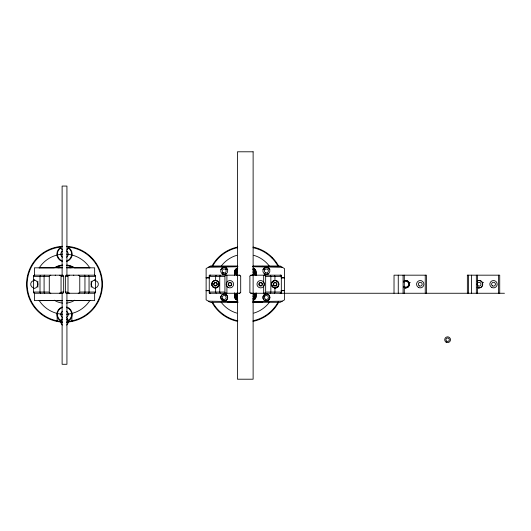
<?xml version="1.0" encoding="UTF-8"?>
<svg xmlns="http://www.w3.org/2000/svg" width="531" height="531" viewBox="0 0 531 531"><rect width="100%" height="100%" fill="white"/><g stroke="black" fill="none" stroke-linecap="round" stroke-linejoin="round"><path stroke-width="0.8" d="M68.101 320.326L68.101 322.012L66.674 322.118M249.889 292.05L249.895 276.385M60.348 321.341L60.348 320.764A7.66 7.66 0 0 1 62.366 306.991M221.015 269.529L220.65 269.635M263.197 269.529L262.772 269.635M278.018 286.481C279.704 284.51 278.476 281.098 275.928 280.633M275.861 280.62C266.602 280.295 274.726 293.875 278.689 285.114A2.668 1.885 -90 0 0 278.689 283.328L277.972 281.895A4.759 3.365 -90 0 0 277.461 281.384A6.624 4.686 -90 0 0 275.124 280.567M90.94 257.8L91.352 257.389M271.713 257.8L272.124 257.389M268.586 300.188C270.903 298.495 269.861 294.42 267.02 294.041A2.496 1.766 0 0 0 265.746 294.041C262.029 294.513 262.029 300.44 265.746 300.911A2.496 1.766 0 0 0 267.02 300.911L268.294 300.4M237.609 271.759L237.012 272.197L237.609 272.576M237.609 295.867L237.005 296.278L237.609 296.676M55.224 275.317L55.602 275.177M84.509 275.317L84.887 275.177M267.717 274.188L268.361 273.843M268.314 273.877L266.589 274.447M253.008 272.549L253.579 272.177L253.008 271.779M253.008 296.656L253.579 296.278L253.008 295.886M214.657 280.633C210.475 281.344 211.245 288.121 215.467 287.895C220.564 288.087 219.748 279.492 214.796 280.607M273.618 280.866L272.151 282.054L271.46 283.906A1.281 0.438 -90 0 0 271.46 284.53L272.151 286.382L273.618 287.57M216.947 287.583L218.44 286.382L219.13 284.53A1.281 0.438 90 0 0 219.13 283.906L218.44 282.054L216.967 280.866M404.323 280.846L405.465 280.554M477.588 280.846L478.723 280.554M225.542 274.188L226.186 273.843L224.407 274.447M216.86 287.623L215.639 287.888L215.652 292.05M273.73 280.819L274.939 280.547L274.939 276.385M61.968 319.144L62.366 319.051M62.373 246.318L60.985 246.417L60.946 248.11A3.73 2.217 -27.4 0 0 61.954 249.304L62.366 249.384M208.338 267.272L237.855 266.741M252.736 301.694L282.246 301.163M405.823 287.895C410.297 288.167 410.675 280.368 405.823 280.541M479.088 287.895C483.562 288.167 483.933 280.368 479.088 280.541M237.47 266.144L210.303 266.144L206.128 268.553L206.128 299.882L210.303 302.298L237.868 302.298M253.114 266.144L280.288 266.144L284.463 268.553L284.463 299.882L280.288 302.298L252.716 302.298M210.09 266.263L237.855 266.263M252.736 266.263L280.494 266.263M252.736 266.741L282.246 267.272M62.034 267.584L57.892 267.83M67.006 267.584L71.147 267.83M62.459 267.83L34.396 267.83L34.396 275.224M66.587 267.83L94.651 267.83L94.651 275.224M227.806 269.635L227.394 269.529M269.987 269.635L269.575 269.529M239.853 275.177L209.26 275.177L209.26 293.258L239.866 293.258M250.732 275.177L281.33 275.177L281.33 293.258M467.293 275.177L499.717 275.177L499.717 293.258M33.612 276.385L49.277 276.385L49.277 292.05L33.612 292.05L33.612 276.385A1.208 1.208 0 0 1 34.814 275.177L62.817 275.177A1.208 0.85 -90 0 1 63.667 276.385L63.667 292.05A1.208 0.85 90 0 1 62.817 293.258L34.814 293.258A1.208 1.208 0 0 1 33.612 292.05M63.667 276.385L61.052 276.385L61.052 292.05L63.667 292.05M65.373 276.385L67.995 276.385L67.995 292.05L65.373 292.05L65.373 276.385A1.208 0.85 90 0 1 66.229 275.177L94.226 275.177A1.208 1.208 0 0 1 95.434 276.385L95.434 292.05A1.208 1.208 0 0 1 94.226 293.258L66.229 293.258A1.208 0.85 -90 0 1 65.373 292.05M95.434 276.385L79.769 276.385L79.769 292.05L95.434 292.05M206.128 277.72L209.426 277.72M281.164 277.72L284.463 277.72M206.128 277.892L209.426 277.892M281.164 277.892L284.463 277.892M34.668 280.003L33.612 280.003A7.733 5.469 90 0 1 36.095 280.793L36.593 281.238A4.898 3.465 -90 0 1 37.183 281.981L37.681 283.109A3.073 2.17 -90 0 1 37.681 285.346L37.077 286.621A4.998 3.531 90 0 1 36.593 287.198L35.909 287.756A7.839 5.542 90 0 1 33.612 288.419M94.379 280.003L95.434 280.003A7.733 5.469 90 0 0 92.952 280.793L92.454 281.238A4.898 3.465 -90 0 0 91.856 281.981L91.365 283.109A3.073 2.17 90 0 0 91.213 284.218A3.073 2.17 -90 0 0 91.365 285.326L91.969 286.621A4.998 3.531 90 0 0 92.454 287.198L93.131 287.756A7.839 5.542 90 0 0 95.434 288.419M206.128 290.543L209.426 290.543M281.164 290.543L284.463 290.543M206.128 290.722L209.426 290.722M281.164 290.722L284.463 290.722M250.718 293.258L504.45 293.258M62.459 300.606L34.396 300.606L34.396 293.212A1.261 1.168 -90 0 1 33.665 292.448M66.587 300.606L94.651 300.606L94.651 293.212M62.034 300.851L57.892 300.606M67.006 300.851L71.147 300.606M208.338 301.163L237.855 301.694M252.975 302.053L255.537 302.298M228.602 302.172L238.001 302.172M253.367 302.172L261.989 302.172M73.437 275.177L73.822 275.317M44.153 275.177L44.538 275.317M66.674 246.318L69.216 246.55M62.373 322.118L60.985 322.018L60.946 320.326A3.73 2.217 27.4 0 1 61.954 319.131M68.087 246.424L68.101 248.116M478.723 287.882L477.681 287.629M266.184 274.447L264.438 273.863L264.79 274.069M405.465 287.882L404.423 287.629M224.002 274.447L222.257 273.863L222.608 274.069M274.394 287.822L274.939 287.888L274.939 292.05M216.197 280.614L215.639 280.547L215.652 276.385M216.29 280.633L216.86 280.819M274.281 287.795L273.73 287.623M60.348 247.088L60.348 247.672A7.66 7.66 0 0 0 62.366 261.444M498.516 275.177L498.516 293.258M477.548 275.177L477.548 293.258M476.347 275.177L476.347 293.258M471.521 275.177L471.521 293.258M468.481 275.177L468.481 293.258M467.366 275.177L467.366 293.258M426.453 293.258L426.453 275.177L394.035 275.177L394.015 293.258M425.251 275.177L425.251 293.258M404.29 275.177L404.29 293.258M403.082 275.177L403.082 293.258M398.263 275.177L398.263 293.258M270.85 276.385L270.85 292.05M263.681 275.177L263.681 282.127L264.338 284.218A3.677 3.677 0 0 0 258.823 281.032A3.677 3.677 0 0 0 258.823 287.404A3.677 3.677 0 0 0 264.338 284.218L263.681 286.309L263.681 293.258M262.659 266.263L262.659 266.741M262.659 301.694L262.659 302.298M256.141 275.436L256.141 272.164A4.215 4.215 0 0 0 253.168 268.135M256.141 292.999L256.141 296.271A4.215 4.215 0 0 1 253.168 300.3M256.022 275.383L256.022 272.164A4.095 4.095 0 0 0 253.128 268.255M256.022 293.059L256.022 296.271A4.095 4.095 0 0 1 253.128 300.188M240.696 276.385L240.696 292.05M237.609 302.298L235.279 302.298M234.569 275.383L234.569 272.164A4.095 4.095 0 0 1 237.755 268.175M234.569 293.059L234.569 296.271A4.095 4.095 0 0 0 237.755 300.267M234.45 275.436L234.45 272.164A4.215 4.215 0 0 1 237.729 268.055M234.45 292.999L234.45 296.271A4.215 4.215 0 0 0 237.729 300.38M227.932 266.263L227.932 266.741M227.932 301.694L227.932 302.298M226.903 275.177L226.903 282.127L226.252 284.218L226.903 286.309L226.903 293.258M219.741 276.385L219.741 292.05M91.219 281.238L91.219 287.198M89.832 267.83L74.765 267.83M89.832 300.606L74.765 300.606M89.042 276.385L89.042 292.05M84.953 276.385L84.953 292.05M71.871 314.345L71.871 321.461M66.933 275.596L66.933 186.069L62.12 186.069L62.114 275.596M66.933 292.999L66.933 364.293L62.12 364.293L62.114 292.999M57.169 314.345L57.169 321.461M54.281 267.83L39.214 267.83M54.281 300.606L39.214 300.606M44.093 276.385L44.093 292.05M40.004 276.385L40.004 292.05M37.827 281.238L37.827 287.198M477.064 281.125A3.677 3.677 0 0 1 481.823 281.808A3.677 3.677 0 0 1 481.823 286.627A3.677 3.677 0 0 1 477.064 287.311M482.958 282.512A30.778 2.96 21.1 0 1 483.562 282.658M478.697 288.061A30.778 3.538 -26.3 0 1 478.856 287.822M403.799 281.125A3.677 3.677 0 0 1 408.565 281.808A3.677 3.677 0 0 1 408.565 286.627A3.677 3.677 0 0 1 403.799 287.311M409.693 282.512A30.778 2.96 21.1 0 1 410.297 282.658M405.438 288.061A30.778 3.538 -26.3 0 1 405.591 287.822M403.739 282.173A2.894 2.894 0 0 1 407.835 282.173A2.894 2.894 0 0 1 407.835 286.262A2.894 2.894 0 0 1 403.739 286.262M266.549 274.261A1.892 0.577 6.8 0 1 265.42 274.049M267.345 274.049A1.885 0.577 -6.8 0 1 266.217 274.261M266.482 267.027A3.604 2.861 -26.9 0 1 269.263 269.569M263.436 269.562A3.604 2.582 0 0 1 266.389 267.511A3.604 2.582 0 0 1 269.336 269.562M263.509 269.569A3.604 2.861 26.9 0 1 266.283 267.027M224.301 267.027A3.604 2.861 -26.9 0 1 227.082 269.569M221.254 269.562A3.604 2.582 0 0 1 224.208 267.511A3.604 2.582 0 0 1 227.155 269.562M221.327 269.569A3.604 2.861 26.9 0 1 224.109 267.027M224.374 274.261A1.892 0.577 6.8 0 1 223.239 274.049M225.164 274.049A1.885 0.577 -6.8 0 1 224.036 274.261M253.652 268.991A3.617 3.617 0 0 1 253.652 275.337M236.932 275.337A3.617 3.617 0 0 1 236.932 268.991M254.09 293.377A3.617 3.617 0 0 1 254.09 299.165M236.501 299.165A3.617 3.617 0 0 1 237.403 292.88M237.589 298.628A2.589 2.589 0 0 1 237.589 293.915M237.058 298.064A2.409 2.409 0 0 1 236.707 297.672M253.108 269.071A3.312 3.312 0 0 1 253.108 275.264M253.108 293.172A3.312 3.312 0 0 1 253.108 299.365M237.709 299.444A3.312 3.312 0 0 1 237.709 293.099M237.709 275.343A3.312 3.312 0 0 1 237.709 268.991M237.676 274.819A2.834 2.834 0 0 1 237.676 269.516M237.589 274.527A2.589 2.589 0 0 1 237.589 269.808M237.676 298.926A2.834 2.834 0 0 1 237.676 293.616M252.935 293.623A2.834 2.834 0 0 1 252.935 298.913M253.002 293.915A2.589 2.589 0 0 1 253.002 298.628M252.935 269.522A2.834 2.834 0 0 1 252.935 274.812M253.002 269.808A2.589 2.589 0 0 1 253.002 274.527M237.072 301.86A3.312 3.312 0 0 1 235.2 301.86M255.384 301.86A3.312 3.312 0 0 1 253.519 301.86M277.68 286.514A3.438 3.438 0 0 1 276.916 287.152M277.096 286.494A3.013 3.013 0 0 1 276.877 286.667M278.755 302.139A37.953 37.953 0 0 1 252.995 321.388M237.556 321.374A37.953 37.953 0 0 1 211.988 302.411M211.962 266.071A37.953 37.953 0 0 1 237.523 247.068M253.075 247.068A37.953 37.953 0 0 1 278.941 266.642M269.416 302.272A30.128 30.128 0 0 1 253.785 313.124M236.806 313.124A30.128 30.128 0 0 1 221.175 302.272M221.175 266.164A30.128 30.128 0 0 1 236.806 255.311M253.785 255.311A30.128 30.128 0 0 1 269.416 266.164M278.065 286.859A3.737 3.737 0 0 1 277.215 287.497M66.879 246.331A37.96 37.96 0 0 1 102.483 284.218A37.96 37.96 0 0 1 66.879 322.105M62.167 322.105A37.96 37.96 0 0 1 26.557 284.218A37.96 37.96 0 0 1 62.167 246.331M74.785 300.188A18.983 18.983 0 0 1 66.481 303.095M62.558 303.095A18.983 18.983 0 0 1 54.262 300.188M55.423 267.558A18.983 18.983 0 0 1 61.822 265.434M67.225 265.434A18.983 18.983 0 0 1 73.617 267.558M33.712 287.895A3.737 3.737 0 0 1 33.712 280.547M89.865 300.506A30.128 30.128 0 0 1 66.674 314.272M62.373 314.272A30.128 30.128 0 0 1 39.175 300.506M39.175 267.929A30.128 30.128 0 0 1 62.373 254.163M66.674 254.163A30.128 30.128 0 0 1 89.865 267.929M66.541 311.206A3.737 3.737 0 0 1 66.541 317.492M62.479 317.472A3.737 3.737 0 0 1 62.479 311.219M95.447 280.567A3.737 3.737 0 0 1 95.447 287.868M66.541 250.944A3.737 3.737 0 0 1 66.541 257.23M62.479 257.216A3.737 3.737 0 0 1 62.479 250.964M223.153 299.776A2.529 2.529 0 0 1 222.177 298.993M225.721 295.448A2.529 2.529 0 0 1 225.994 295.687M268.407 298.993A2.529 2.529 0 0 1 268.175 299.265M264.166 296.265A2.529 2.529 0 0 1 264.869 295.448M222.993 273.18A2.529 2.529 0 0 1 222.177 272.476M225.721 268.938A2.529 2.529 0 0 1 225.994 269.171M264.166 269.748A2.529 2.529 0 0 1 264.869 268.938M66.687 319.284A3.617 3.617 0 0 1 66.687 325.072M62.353 325.072A3.617 3.617 0 0 1 62.353 319.284M66.674 306.991A7.66 7.66 0 0 1 68.698 320.764L68.698 321.341A37.349 37.349 0 0 0 69.116 247.154L68.725 247.094L68.698 247.672A7.66 7.66 0 0 1 66.674 261.444M60.361 321.341A37.349 37.349 0 0 1 60.361 247.107M68.214 247.944A7.175 7.175 0 0 1 66.78 260.894M62.26 260.894A7.175 7.175 0 0 1 60.833 247.937M66.78 307.542A7.175 7.175 0 0 1 68.214 320.498M60.833 320.498A7.175 7.175 0 0 1 62.26 307.542M67.132 319.085A3.73 2.23 -29.8 0 1 68.048 320.346M68.048 248.096A3.73 2.23 29.8 0 1 67.132 249.351M67.53 249.543A3.325 1.719 17.4 0 1 67.092 249.769M67.092 318.666A3.325 1.719 -17.4 0 1 67.53 318.892M56.087 267.405A18.804 18.804 0 0 1 62.698 265.5M66.84 265.553A18.804 18.804 0 0 1 73.391 267.637M54.58 267.644A19.328 19.328 0 0 1 62.625 264.982M66.886 265.035A19.328 19.328 0 0 1 74.864 267.889M215.467 287.868A6.624 4.686 -90 0 1 213.123 287.072A4.859 3.432 90 0 1 212.619 286.541L211.902 285.114A2.668 1.885 -90 0 1 211.902 283.328L212.619 281.895A4.759 3.365 -90 0 1 213.13 281.384A6.624 4.686 90 0 1 215.467 280.567M239.01 275.27A1.732 1.726 67.4 0 1 240.702 276.04M224.885 276.153A1.454 1.454 0 0 1 226.458 275.29M240.755 292.302A1.586 1.586 0 0 1 239.036 293.105M226.458 293.145A1.454 1.454 0 0 1 224.885 292.289M209.46 275.728A1.208 1.208 0 0 0 209.26 276.385L224.925 276.385L224.925 292.05L209.26 292.05A1.208 1.208 0 0 0 210.468 293.258M209.911 275.317A1.208 1.208 0 0 1 210.468 275.177M219.801 275.987A1.235 1.148 -90 0 1 220.345 275.337M216.25 293.099A1.248 1.142 -90 0 1 215.705 292.448M215.705 275.987A1.248 1.142 -90 0 1 216.25 275.337M209.314 275.987A1.261 1.168 90 0 1 210.077 275.257M210.077 293.178A1.261 1.168 90 0 1 209.314 292.448M220.345 293.099A1.235 1.148 -90 0 1 219.801 292.448M67.928 276.133A1.6 1.6 0 0 1 69.661 275.337M78.236 275.29A1.454 1.454 0 0 1 79.809 276.153M69.661 293.105A1.6 1.6 0 0 1 67.928 292.302M79.809 292.289A1.454 1.454 0 0 1 78.236 293.145M84.349 275.337A1.235 1.148 90 0 1 84.894 275.987M84.894 292.448A1.235 1.148 -90 0 1 84.349 293.099M88.989 292.448A1.248 1.142 -90 0 1 88.445 293.099M88.445 275.337A1.248 1.142 90 0 1 88.989 275.987M94.618 275.257A1.261 1.168 -90 0 1 95.381 275.987M95.381 292.448A1.261 1.168 -90 0 1 94.618 293.178M59.379 275.337A1.6 1.6 0 0 1 61.111 276.133M49.23 276.153A1.454 1.454 0 0 1 50.81 275.29M61.111 292.302A1.6 1.6 0 0 1 59.379 293.105M50.81 293.145A1.454 1.454 0 0 1 49.23 292.289M44.146 275.987A1.235 1.148 -90 0 1 44.69 275.337M44.69 293.099A1.235 1.148 90 0 1 44.146 292.448M40.602 293.099A1.248 1.142 90 0 1 40.057 292.448M40.057 275.987A1.248 1.142 -90 0 1 40.602 275.337M33.665 275.987A1.261 1.168 -90 0 1 34.422 275.257M278.224 301.854A37.349 37.349 0 0 1 253.075 320.751M237.855 320.824A37.349 37.349 0 0 1 212.513 302.119M212.5 266.356A37.349 37.349 0 0 1 237.662 247.658M253.081 247.692A37.349 37.349 0 0 1 278.018 266.21M275.124 287.868A6.624 4.686 -90 0 0 277.467 287.072A4.859 3.432 90 0 0 277.972 286.541M249.889 276.04A1.732 1.726 -67.4 0 1 251.581 275.27M264.126 275.29A1.454 1.454 0 0 1 265.706 276.153M251.548 293.105A1.586 1.586 0 0 1 249.829 292.302M265.706 292.289A1.454 1.454 0 0 1 264.126 293.145M280.122 275.177A1.208 1.208 0 0 1 280.673 275.317M281.191 275.835A1.208 1.208 0 0 1 281.33 276.385L265.659 276.385L265.659 292.05L281.33 292.05A1.208 1.208 0 0 1 280.122 293.258M270.246 275.337A1.235 1.148 90 0 1 270.79 275.987M274.879 292.448A1.248 1.142 90 0 1 274.335 293.099M274.335 275.337A1.248 1.142 -90 0 1 274.879 275.987M280.514 275.257A1.261 1.168 90 0 1 281.271 275.987M281.271 292.448A1.261 1.168 -90 0 1 280.514 293.178M270.79 292.448A1.235 1.148 -90 0 1 270.246 293.099M220.723 297.161L221.493 299.676L223.571 300.911A2.496 1.766 0 0 0 224.839 300.911C228.556 300.44 228.556 294.513 224.839 294.041A2.496 1.766 0 0 0 223.571 294.041L221.732 295.004L220.723 297.161M253.121 151.793L237.45 151.793L237.45 379.207L253.121 379.207L253.121 151.793M222.456 273.989L222.409 273.963A3.498 3.498 0 0 1 222.456 267.936A3.498 3.498 0 0 1 227.699 270.963A3.498 3.498 0 0 1 222.456 273.989M478.086 285.89A1.932 1.932 0 0 0 480.973 284.218A1.932 1.932 0 0 0 478.086 282.545A1.932 1.932 0 0 0 478.086 285.89M492.542 285.89A1.932 1.932 0 0 0 495.436 284.218A1.932 1.932 0 0 0 492.542 282.545A1.932 1.932 0 0 0 492.542 285.89M491.66 287.404A3.677 3.677 0 0 0 497.175 284.218A3.677 3.677 0 0 0 491.66 281.032A3.677 3.677 0 0 0 491.66 287.404M419.284 285.89A1.932 1.932 0 0 0 422.178 284.218A1.932 1.932 0 0 0 419.284 282.545A1.932 1.932 0 0 0 419.284 285.89M418.408 287.404A3.677 3.677 0 0 0 423.924 284.218A3.677 3.677 0 0 0 418.408 281.032A3.677 3.677 0 0 0 418.408 287.404M446.75 341.201A1.719 1.719 0 0 0 449.326 339.714A1.719 1.719 0 0 0 446.75 338.227A1.719 1.719 0 0 0 446.75 341.201M446.166 342.223A2.894 2.894 0 0 0 450.5 339.714A2.894 2.894 0 0 0 446.166 337.212A2.894 2.894 0 0 0 446.166 342.223M259.725 285.837A1.865 1.865 0 0 0 262.526 284.218A1.865 1.865 0 0 0 259.725 282.598A1.865 1.865 0 0 0 259.725 285.837M274.188 285.837A1.865 1.865 0 0 0 276.99 284.218A1.865 1.865 0 0 0 274.188 282.598A1.865 1.865 0 0 0 274.188 285.837M273.286 287.404A3.677 3.677 0 0 0 278.795 284.218A3.677 3.677 0 0 0 273.286 281.032A3.677 3.677 0 0 0 273.286 287.404M228.091 287.404A3.677 3.677 0 0 0 233.607 284.218A3.677 3.677 0 0 0 228.091 281.032A3.677 3.677 0 0 0 228.091 287.404M228.994 285.837A1.865 1.865 0 0 0 231.795 284.218A1.865 1.865 0 0 0 228.994 282.598A1.865 1.865 0 0 0 228.994 285.837M214.531 285.837A1.865 1.865 0 0 0 217.332 284.218A1.865 1.865 0 0 0 214.531 282.598A1.865 1.865 0 0 0 214.531 285.837M213.409 287.264A3.677 3.677 0 0 0 219.13 284.483A3.677 3.677 0 0 0 213.86 280.912A3.677 3.677 0 0 0 213.409 287.264M222.243 300.367A3.498 3.498 0 0 0 227.693 297.725A3.498 3.498 0 0 0 222.675 294.333A3.498 3.498 0 0 0 222.243 300.367M264.637 273.989A3.498 3.498 0 0 0 269.881 270.963A3.498 3.498 0 0 0 264.637 267.936A3.498 3.498 0 0 0 264.637 273.989M264.637 300.5A3.498 3.498 0 0 0 269.881 297.473A3.498 3.498 0 0 0 264.637 294.446A3.498 3.498 0 0 0 264.637 300.5M265.387 272.682A1.991 1.991 0 0 0 268.374 270.963A1.991 1.991 0 0 0 265.387 269.237A1.991 1.991 0 0 0 265.387 272.682M223.212 299.199A1.991 1.991 0 0 0 226.193 297.473A1.991 1.991 0 0 0 223.212 295.754A1.991 1.991 0 0 0 223.212 299.199M265.327 299.159A1.991 1.991 0 0 0 268.374 297.546A1.991 1.991 0 0 0 265.454 295.721A1.991 1.991 0 0 0 265.327 299.159M223.212 272.682A1.991 1.991 0 0 0 226.193 270.963A1.991 1.991 0 0 0 223.212 269.237A1.991 1.991 0 0 0 223.212 272.682M274.381 285.499A1.48 1.48 0 0 0 276.605 284.218A1.48 1.48 0 0 0 274.381 282.937A1.48 1.48 0 0 0 274.381 285.499M259.918 285.499A1.48 1.48 0 0 0 262.141 284.218A1.48 1.48 0 0 0 259.918 282.937A1.48 1.48 0 0 0 259.918 285.499M214.723 285.499A1.48 1.48 0 0 0 216.947 284.218A1.48 1.48 0 0 0 214.723 282.937A1.48 1.48 0 0 0 214.723 285.499M229.186 285.499A1.48 1.48 0 0 0 231.41 284.218A1.48 1.48 0 0 0 229.186 282.937A1.48 1.48 0 0 0 229.186 285.499"/></g></svg>
